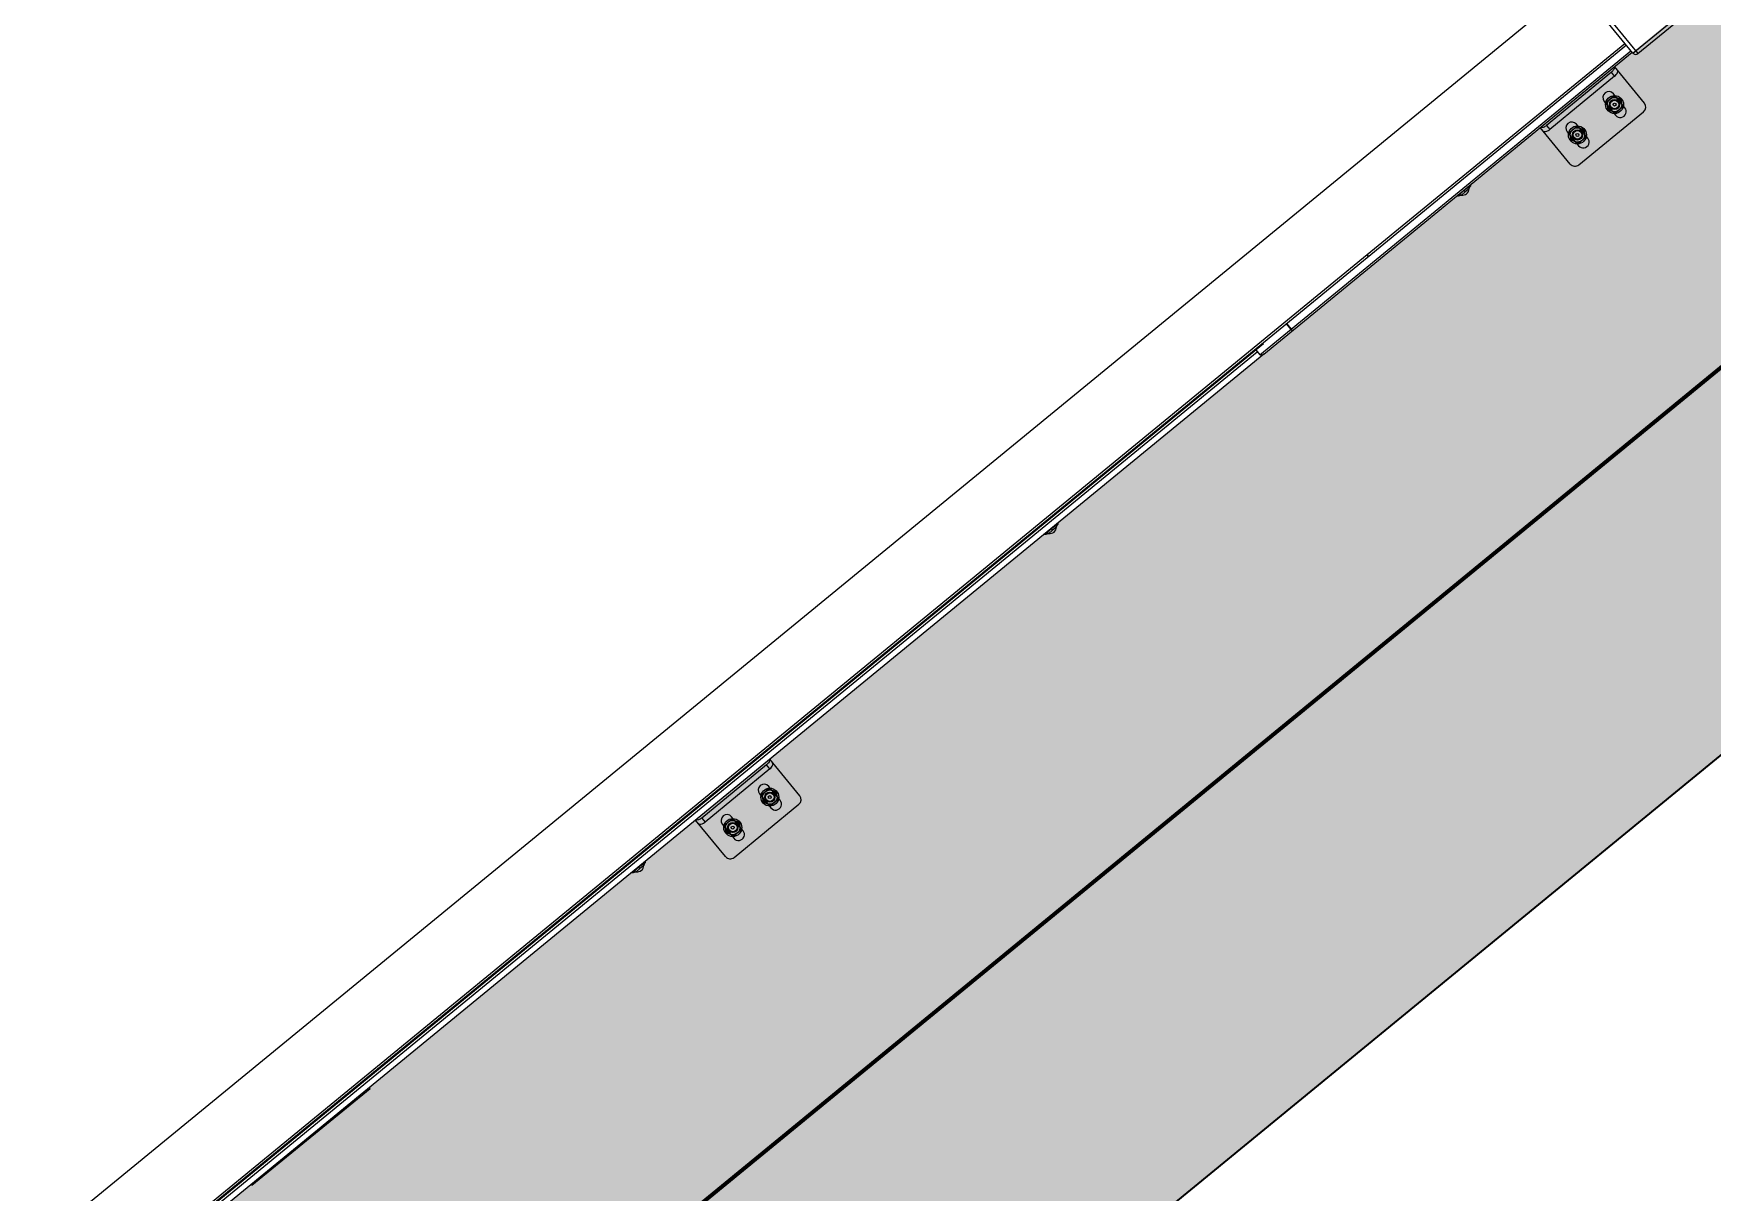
# Model space of a CAD drawing. Header units: metres. Extents: x 214070 to 217049, y 6350584 to 6351315.
# Drawn here: x 214379.575 to 214382.375, y 6351023.617 to 6351025.55 of the extents above; entities that cross this region are included whole.
import ezdxf

# ---------------------------------------------------------------- set-up
doc = ezdxf.new("R2010")
doc.units = ezdxf.units.M
doc.layers.add('GG31-E-PLN-001_DC Cable Route Layout Plan_RevA$0$_0', color=7, linetype='Continuous')
doc.layers.add('GG31-E-PLN-001_DC Cable Route Layout Plan_RevA$0$Equipment', color=7, linetype='Continuous')
for name, color, linetype, lineweight in [('GG31-E-PLN-001_DC Cable Route Layout Plan_RevA$0$Concrete fill', 8, 'Continuous', 35), ('GG31-E-PLN-001_DC Cable Route Layout Plan_RevA$0$Footing', 7, 'Continuous', 70), ('GG31-E-PLN-001_DC Cable Route Layout Plan_RevA$0$Land', 8, 'Continuous', 35)]:
    doc.layers.add(name, color=color, linetype=linetype, lineweight=lineweight)

# ---------------------------------------------------------------- blocks, each defined once
blk = doc.blocks.new('GG31-E-PLN-001_DC Cable Route Layout Plan_RevA$0$ST5015x2')
at = {"layer": 'GG31-E-PLN-001_DC Cable Route Layout Plan_RevA$0$Concrete fill'}
h = blk.add_hatch(dxfattribs=at)
h.set_pattern_fill('AR-CONC', color=256, scale=0.05, angle=45)
h.set_pattern_definition([(95, (-31.70567, -93.05326), (0.275776, 0.2314035), [0.0375, -0.4125]), (40, (-31.70567, -93.05326), (-0.3149961, 0.2168841), [0.03, -0.33]), (145.45144, (-31.6827, -93.03398), (-0.0392201, 0.4482876), [0.0318701, -0.350571]), (91.1842, (-31.7764, -92.98255), (0.4358467, 0.3188069), [0.05625, -0.61875]), (141.63564, (-31.74006, -92.956), (-0.01395, 0.6748558), [0.0478052, -0.525857]), (36.18416, (-31.7764, -92.98255), (-0.01395, 0.6748558), [0.045, -0.495]), (66, (-31.72335, -92.96487), (0.3533858, 0.0686912), [0.0375, -0.4125]), (11, (-31.72335, -92.96487), (-0.1703543, 0.3424042), [0.03, -0.33]), (116.45144, (-31.6939, -92.95915), (0.1830315, 0.4110955), [0.0318701, -0.350571]), (82.5, (-31.70567, -93.05326), (-0.1133966, 0.12199491), [0, -0.326, 0, -0.335, 0, -0.33125]), (52.5, (-31.70567, -93.05326), (-0.04643647, 0.23245472), [0, -0.191, 0, -0.3185, 0, -0.12625]), (12.5, (-31.78452, -93.1321), (0.19670908, 0.18076038), [0, -0.125, 0, -0.39, 0, -0.5175]), (2.5, (-31.81987, -93.16746), (0.170795, 0.2415799), [0, -0.1625, 0, -0.259, 0, -0.3675])])
h.paths.add_polyline_path([(1, 6.046), (7.058, 6.046), (7.058, 3.608), (1, 3.608), (1, 3.838), (0.5, 3.838), (0.5, 0.5), (7.558, 0.5), (7.558, 1.695), (7.058, 1.695), (7.058, 1), (1, 1), (1, 3.438), (7.058, 3.438), (7.058, 3.208), (7.558, 3.208), (7.558, 6.546), (0.5, 6.546), (0.5, 5.351), (1, 5.351)])
at = {"layer": 'GG31-E-PLN-001_DC Cable Route Layout Plan_RevA$0$Land'}
h = blk.add_hatch(dxfattribs=at)
h.set_pattern_fill('GRAVEL', color=256, scale=0.3, angle=45)
h.set_pattern_definition([(273.012788, (-54.915706, -62.621548), (0.2121320344, -3.606244584), [0.0403608, -3.9957264]), (229.96974, (-54.913584, -62.661853), (2.333452378, 2.7577164466), [0.0692604, -6.8567774]), (177.510447, (-54.958132, -62.714886), (4.4547727215, -0.2121320344), [0.0488364, -4.8348098]), (312.273689, (-54.98783, -62.85065), (-4.0305086528, 4.4547727215), [0.0630714, -6.2440674]), (337.833654, (-54.945404, -62.897319), (-3.606244584, 1.4849242405), [0.0618465, -6.1228119]), (42.273689, (-54.888129, -62.920654), (-4.4547727215, -4.0305086528), [0.0630714, -6.2440674]), (82.69424, (-54.841459, -62.878227), (-0.6363961031, -4.8790367902), [0.0834087, -8.2574546]), (117.255328, (-54.830853, -62.795496), (-3.1819805153, 6.1518289963), [0.0787464, -7.79589645]), (166.429566, (-54.866915, -62.725492), (-4.4547727215, 1.0606601718), [0.063285, -6.2652219]), (220.236358, (-54.928434, -62.710643), (2.545584412, 2.1213203436), [0.0722496, -3.5402288]), (267.397438, (-54.983588, -62.757312), (-0.2121320344, -4.8790367902), [0.0934344, -9.2500125]), (183.814075, (-54.775699, -62.64276), (-2.757716447, -0.212132034), [0.0318903, -3.1571534]), (216.469234, (-54.807518, -62.644882), (3.1819805153, 2.333452378), [0.0606711, -6.0064534]), (270, (-54.8563, -62.68094), (0.21213203, -0.21213203), [0.0424263, -0.3818378]), (248.19859, (-54.896614, -62.670338), (0.636396103, 1.48492424), [0.0228474, -2.2618845]), (336.80141, (-54.9051, -62.69155), (-0.848528137, 0.42426407), [0.0323109, -1.5832385]), (75.963757, (-54.8754, -62.70428), (0.212132034, 1.060660172), [0.0524787, -1.6968069]), (206.56505, (-54.86267, -62.65337), (0.6363961, 0.21213203), [0.0379473, -0.910736]), (61.38954, (-55.028136, -62.814588), (1.4849242405, 2.7577164466), [0.05316, -5.2628535]), (115.346176, (-55.00268, -62.767919), (1.4849242405, -3.1819805153), [0.0445983, -4.4152223]), (338.19859, (-54.9051, -62.61094), (-1.48492424, 0.636396103), [0.0456945, -2.2390374]), (28.61046, (-54.862673, -62.627912), (-2.7577164466, -1.4849242405), [0.05316, -5.2628535]), (24.443955, (-54.896614, -62.94611), (-1.48492424, -0.636396103), [0.051264, -2.5119371]), (339.77514, (-54.849945, -62.924896), (-3.3941125497, 1.272792206), [0.0429534, -4.2523929]), (111.80141, (-54.690846, -62.82095), (-0.636396103, 1.48492424), [0.0456945, -2.2390374]), (62.354025, (-54.707816, -62.778525), (-1.9091883092, -3.606244584), [0.0502893, -4.9786271]), (114.443955, (-54.79479, -62.924896), (0.636396103, -1.48492424), [0.025632, -2.5375691]), (146.30993, (-54.703574, -62.83368), (-1.06066017, 0.636396103), [0.015297, -1.5144089]), (210.96376, (-54.7163, -62.825194), (0.84852814, 0.42426407), [0.0618465, -1.1750852]), (231.009006, (-54.769335, -62.857014), (1.9091883092, 2.333452378), [0.057315, -5.67417695]), (348.69007, (-54.85631, -62.72337), (-0.6363961, 0.212132034), [0.0432666, -1.0383988]), (38.157227, (-54.813882, -62.731856), (4.0305086528, 3.1819805153), [0.0755382, -7.4782688]), (105.945396, (-54.754485, -62.685187), (0.636396103, -2.333452378), [0.0308868, -3.0578022]), (135, (-54.76297, -62.6555), (-0.4242641, 3e-17), [0.018, -0.282]), (165.256437, (-54.779941, -62.854893), (2.333452378, -0.636396103), [0.0416772, -4.126056]), (93.012788, (-54.820246, -62.844286), (-0.2121320344, 3.606244584), [0.0807216, -3.9553656]), (45, (-54.8245, -62.76368), (0, 0.4242641), [0.078, -0.222]), (10.304846, (-54.769335, -62.708522), (3.606244584, 0.636396103), [0.0474342, -4.6959823]), (299.054604, (-54.722666, -62.700036), (0.636396103, -1.060660172), [0.0436806, -2.1403524]), (252.645975, (-54.701452, -62.73822), (-1.9091883092, -6.1518289963), [0.0711195, -7.04084225]), (220.426079, (-54.722666, -62.806102), (-2.969848481, -2.5455844123), [0.0752397, -7.448722])])
h.paths.add_polyline_path([(8.058, 7.046), (0, 7.046), (0, 0), (8.058, 0)])
h.paths.add_polyline_path([(7.054, 3.2078), (7.054, 1.6951), (7.558, 1.6951), (7.558, 0.5), (0.5, 0.5), (0.5, 3.838), (1.004, 3.838), (1.004, 5.351), (0.5, 5.351), (0.5, 6.546), (7.558, 6.546), (7.558, 3.2078)], flags=16)
at = {"layer": 'GG31-E-PLN-001_DC Cable Route Layout Plan_RevA$0$Equipment'}
for p, q in [((1.178, 1.1485), (6.88, 1.1485)), ((6.88, 0.9985), (6.88, 1.1485)), ((6.886, 1.1545), (6.886, 0.9925)), ((1.7715, 1.0195), (6.3245, 1.0195)), ((6.3211, 1.0155), (1.7749, 1.0155)), ((1.9992, 1.0145), (6.0967, 1.0145)), ((2.0163, 1.0105), (6.0797, 1.0105)), ((6.0797, 1.0145), (6.0797, 1.0035)), ((6.0967, 1.0145), (6.0967, 1.0155)), ((6.1466, 1.0155), (6.1466, 1.0035)), ((6.1474, 1.0155), (6.1474, 1.0035)), ((6.3221, 1.0157), (6.3211, 1.0155)), ((6.88, 1.0155), (6.3211, 1.0155)), ((6.3229, 1.0162), (6.3221, 1.0157)), ((6.3236, 1.0168), (6.3229, 1.0162)), ((6.3241, 1.0177), (6.3236, 1.0168)), ((6.3244, 1.0186), (6.3241, 1.0177)), ((6.3245, 1.0195), (6.3244, 1.0186)), ((6.3245, 1.0195), (6.88, 1.0195)), ((6.0859, 1.0005), (2.0101, 1.0005)), ((3.9015, 1), (3.9015, 0.9985)), ((3.9015, 0.9985), (4.1565, 0.9985)), ((3.9045, 1.0005), (3.9045, 0.9985)), ((4.1565, 0.9985), (4.1565, 1.0005)), ((4.7224, 1.0005), (4.724, 0.9987)), ((4.7241, 0.9988), (4.7226, 1.0005)), ((4.7243, 0.9985), (4.7241, 0.9988)), ((4.7248, 0.9985), (4.7243, 0.9985)), ((4.7248, 0.9985), (4.7243, 0.9985)), ((4.7243, 0.9985), (4.7243, 0.9985)), ((4.7251, 0.9987), (4.7252, 0.9987)), ((4.7252, 0.9987), (4.7253, 0.9988)), ((4.7253, 0.9988), (4.7255, 0.9989)), ((4.7255, 0.9989), (4.7258, 0.9989)), ((4.7258, 0.9989), (4.7262, 0.999)), ((4.7257, 0.9989), (4.7257, 0.9983)), ((4.7259, 0.998), (4.7261, 0.9979)), ((4.7261, 0.9979), (4.7282, 0.997)), ((4.7262, 0.999), (4.7266, 0.9991)), ((4.7266, 0.9991), (4.7271, 0.9992)), ((4.7271, 0.9992), (4.7277, 0.9993)), ((4.7277, 0.9993), (4.7284, 0.9994)), ((4.7284, 0.9994), (4.7291, 0.9995)), ((4.7285, 0.9967), (4.7286, 0.9967)), ((4.7285, 0.9967), (4.7285, 0.9967)), ((4.7286, 0.9967), (4.7286, 0.9967)), ((4.737, 0.9967), (4.7286, 0.9967)), ((4.7291, 0.9995), (4.7299, 0.9996)), ((4.7299, 0.9996), (4.7308, 0.9997)), ((4.7308, 0.9997), (4.7317, 0.9998)), ((4.7317, 0.9998), (4.7327, 0.9999)), ((4.7327, 0.9999), (4.7338, 0.9999)), ((4.7338, 0.9999), (4.7349, 1)), ((4.7349, 1), (4.736, 1)), ((4.736, 1), (4.737, 1)), ((4.737, 1), (4.7379, 1)), ((4.737, 0.9967), (4.737, 1)), ((4.7454, 0.9967), (4.737, 0.9967)), ((4.7379, 1), (4.7391, 1)), ((4.7391, 1), (4.7402, 0.9999)), ((4.7402, 0.9999), (4.7413, 0.9999)), ((4.7413, 0.9999), (4.7423, 0.9998)), ((4.7423, 0.9998), (4.7432, 0.9997)), ((4.7432, 0.9997), (4.7441, 0.9996)), ((4.7441, 0.9996), (4.7449, 0.9995)), ((4.7449, 0.9995), (4.7456, 0.9994)), ((4.7455, 0.9967), (4.7454, 0.9967)), ((4.7456, 0.9994), (4.7463, 0.9993)), ((4.7456, 0.9969), (4.7479, 0.9979)), ((4.7463, 0.9993), (4.7468, 0.9992)), ((4.7468, 0.9992), (4.7474, 0.9991)), ((4.7474, 0.9991), (4.7478, 0.999)), ((4.7478, 0.999), (4.7482, 0.9989)), ((4.7479, 0.9979), (4.7481, 0.998)), ((4.7482, 0.9989), (4.7485, 0.9989)), ((4.7483, 0.9983), (4.7483, 0.9989)), ((4.7485, 0.9989), (4.7487, 0.9988)), ((4.7487, 0.9988), (4.7488, 0.9987)), ((4.7488, 0.9987), (4.7488, 0.9987)), ((4.7492, 0.9985), (4.7497, 0.9985)), ((4.7497, 0.9985), (4.7492, 0.9985)), ((4.7499, 0.9988), (4.7497, 0.9985)), ((4.7497, 0.9985), (4.7497, 0.9985)), ((4.7514, 1.0005), (4.7499, 0.9988)), ((4.75, 0.9987), (4.7516, 1.0005)), ((4.86, 0.9215), (4.86, 1.0005)), ((4.8604, 0.9915), (4.86, 0.9915)), ((5.01, 0.9965), (4.87, 0.9965)), ((4.87, 0.9965), (4.87, 0.9878)), ((5.01, 0.9878), (4.87, 0.9878)), ((5.01, 0.9878), (5.01, 0.9965)), ((5.02, 0.9915), (5.0196, 0.9915)), ((5.02, 0.9215), (5.02, 1.0005)), ((5.6124, 1.0005), (5.614, 0.9987)), ((5.6141, 0.9988), (5.6126, 1.0005)), ((5.6143, 0.9985), (5.6141, 0.9988)), ((5.6148, 0.9985), (5.6143, 0.9985)), ((5.6148, 0.9985), (5.6143, 0.9985)), ((5.6143, 0.9985), (5.6143, 0.9985)), ((5.6151, 0.9987), (5.6152, 0.9987)), ((5.6152, 0.9987), (5.6153, 0.9988)), ((5.6153, 0.9988), (5.6155, 0.9989)), ((5.6155, 0.9989), (5.6158, 0.9989)), ((5.6158, 0.9989), (5.6162, 0.999)), ((5.6157, 0.9989), (5.6157, 0.9983)), ((5.6159, 0.998), (5.6161, 0.9979)), ((5.6161, 0.9979), (5.6182, 0.997)), ((5.6162, 0.999), (5.6166, 0.9991)), ((5.6166, 0.9991), (5.6171, 0.9992)), ((5.6171, 0.9992), (5.6177, 0.9993)), ((5.6177, 0.9993), (5.6184, 0.9994)), ((5.6184, 0.9994), (5.6191, 0.9995)), ((5.6185, 0.9967), (5.6186, 0.9967)), ((5.6185, 0.9967), (5.6185, 0.9967)), ((5.6186, 0.9967), (5.6186, 0.9967)), ((5.627, 0.9967), (5.6186, 0.9967)), ((5.6191, 0.9995), (5.6199, 0.9996)), ((5.6199, 0.9996), (5.6208, 0.9997)), ((5.6208, 0.9997), (5.6217, 0.9998)), ((5.6217, 0.9998), (5.6227, 0.9999)), ((5.6227, 0.9999), (5.6238, 0.9999)), ((5.6238, 0.9999), (5.6249, 1)), ((5.6249, 1), (5.626, 1)), ((5.626, 1), (5.627, 1)), ((5.627, 1), (5.6279, 1)), ((5.627, 0.9967), (5.627, 1)), ((5.6354, 0.9967), (5.627, 0.9967)), ((5.6279, 1), (5.6291, 1)), ((5.6291, 1), (5.6302, 0.9999)), ((5.6302, 0.9999), (5.6313, 0.9999)), ((5.6313, 0.9999), (5.6323, 0.9998)), ((5.6323, 0.9998), (5.6332, 0.9997)), ((5.6332, 0.9997), (5.6341, 0.9996)), ((5.6341, 0.9996), (5.6349, 0.9995)), ((5.6349, 0.9995), (5.6356, 0.9994)), ((5.6355, 0.9967), (5.6354, 0.9967)), ((5.6356, 0.9994), (5.6363, 0.9993)), ((5.6356, 0.9969), (5.6379, 0.9979)), ((5.6363, 0.9993), (5.6368, 0.9992)), ((5.6368, 0.9992), (5.6374, 0.9991)), ((5.6374, 0.9991), (5.6378, 0.999)), ((5.6378, 0.999), (5.6382, 0.9989)), ((5.6379, 0.9979), (5.6381, 0.998)), ((5.6382, 0.9989), (5.6385, 0.9989)), ((5.6383, 0.9983), (5.6383, 0.9989)), ((5.6385, 0.9989), (5.6387, 0.9988)), ((5.6387, 0.9988), (5.6388, 0.9987)), ((5.6388, 0.9987), (5.6388, 0.9987)), ((5.6392, 0.9985), (5.6397, 0.9985)), ((5.6397, 0.9985), (5.6392, 0.9985)), ((5.6414, 1.0005), (5.6397, 0.9985)), ((5.6397, 0.9985), (5.6397, 0.9985)), ((5.64, 0.9987), (5.6416, 1.0005)), ((6.0797, 1.0035), (6.88, 1.0035)), ((6.0859, 1.0005), (6.88, 1.0005)), ((6.5024, 1.0005), (6.504, 0.9987)), ((6.5041, 0.9988), (6.5026, 1.0005)), ((6.5043, 0.9985), (6.5041, 0.9988)), ((6.5048, 0.9985), (6.5043, 0.9985)), ((6.5048, 0.9985), (6.5043, 0.9985)), ((6.5043, 0.9985), (6.5043, 0.9985)), ((6.5051, 0.9987), (6.5052, 0.9987)), ((6.5052, 0.9987), (6.5053, 0.9988)), ((6.5053, 0.9988), (6.5055, 0.9989)), ((6.5055, 0.9989), (6.5058, 0.9989)), ((6.5058, 0.9989), (6.5062, 0.999)), ((6.5057, 0.9989), (6.5057, 0.9983)), ((6.5059, 0.998), (6.5061, 0.9979)), ((6.5061, 0.9979), (6.5082, 0.997)), ((6.5062, 0.999), (6.5066, 0.9991)), ((6.5066, 0.9991), (6.5071, 0.9992)), ((6.5071, 0.9992), (6.5077, 0.9993)), ((6.5077, 0.9993), (6.5084, 0.9994)), ((6.5084, 0.9994), (6.5091, 0.9995)), ((6.5085, 0.9967), (6.5086, 0.9967)), ((6.5085, 0.9967), (6.5085, 0.9967)), ((6.5086, 0.9967), (6.5086, 0.9967)), ((6.517, 0.9967), (6.5086, 0.9967)), ((6.5091, 0.9995), (6.5099, 0.9996)), ((6.5099, 0.9996), (6.5108, 0.9997)), ((6.5108, 0.9997), (6.5117, 0.9998)), ((6.5117, 0.9998), (6.5127, 0.9999)), ((6.5127, 0.9999), (6.5138, 0.9999)), ((6.5138, 0.9999), (6.5149, 1)), ((6.5149, 1), (6.516, 1)), ((6.516, 1), (6.517, 1)), ((6.517, 1), (6.5179, 1)), ((6.517, 0.9967), (6.517, 1)), ((6.5254, 0.9967), (6.517, 0.9967)), ((6.5179, 1), (6.5191, 1)), ((6.5191, 1), (6.5202, 0.9999)), ((6.5202, 0.9999), (6.5213, 0.9999)), ((6.5213, 0.9999), (6.5223, 0.9998)), ((6.5223, 0.9998), (6.5232, 0.9997)), ((6.5232, 0.9997), (6.5241, 0.9996)), ((6.5241, 0.9996), (6.5249, 0.9995)), ((6.5249, 0.9995), (6.5256, 0.9994)), ((6.5255, 0.9967), (6.5254, 0.9967)), ((6.5256, 0.9994), (6.5263, 0.9993)), ((6.5256, 0.9969), (6.5279, 0.9979)), ((6.5263, 0.9993), (6.5268, 0.9992)), ((6.5268, 0.9992), (6.5274, 0.9991)), ((6.5274, 0.9991), (6.5278, 0.999)), ((6.5278, 0.999), (6.5282, 0.9989)), ((6.5279, 0.9979), (6.5281, 0.998)), ((6.5282, 0.9989), (6.5285, 0.9989)), ((6.5283, 0.9983), (6.5283, 0.9989)), ((6.5285, 0.9989), (6.5287, 0.9988)), ((6.5287, 0.9988), (6.5288, 0.9987)), ((6.5288, 0.9987), (6.5288, 0.9987)), ((6.5292, 0.9985), (6.5297, 0.9985)), ((6.5297, 0.9985), (6.5292, 0.9985)), ((6.5299, 0.9988), (6.5297, 0.9985)), ((6.5297, 0.9985), (6.5297, 0.9985)), ((6.5314, 1.0005), (6.5299, 0.9988)), ((6.53, 0.9987), (6.5316, 1.0005)), ((6.682, 0.9215), (6.682, 1.0005)), ((6.6824, 0.9915), (6.682, 0.9915)), ((6.832, 0.9965), (6.692, 0.9965)), ((6.692, 0.9965), (6.692, 0.9878)), ((6.832, 0.9878), (6.692, 0.9878)), ((6.832, 0.9878), (6.832, 0.9965)), ((6.842, 0.9915), (6.8416, 0.9915)), ((6.842, 0.9215), (6.842, 1.0005)), ((6.88, 0.9985), (7.0135, 0.9985)), ((6.886, 0.9925), (7.018, 0.9925)), ((4.8861, 0.9515), (4.8931, 0.9635)), ((4.89, 0.9665), (4.89, 0.9365)), ((4.8931, 0.9635), (4.9069, 0.9635)), ((4.9069, 0.9635), (4.9139, 0.9515)), ((4.91, 0.9365), (4.91, 0.9665)), ((4.9661, 0.9515), (4.9731, 0.9635)), ((4.97, 0.9665), (4.97, 0.9365)), ((4.9731, 0.9635), (4.9869, 0.9635)), ((4.9869, 0.9635), (4.9939, 0.9515)), ((4.99, 0.9365), (4.99, 0.9665)), ((6.7081, 0.9515), (6.7151, 0.9635)), ((6.712, 0.9665), (6.712, 0.9365)), ((6.7151, 0.9635), (6.7289, 0.9635)), ((6.7289, 0.9635), (6.7359, 0.9515)), ((6.732, 0.9365), (6.732, 0.9665)), ((6.7881, 0.9515), (6.7951, 0.9635)), ((6.792, 0.9665), (6.792, 0.9365)), ((6.7951, 0.9635), (6.8089, 0.9635)), ((6.8089, 0.9635), (6.8159, 0.9515)), ((6.812, 0.9365), (6.812, 0.9665)), ((4.8931, 0.9395), (4.8861, 0.9515)), ((4.9069, 0.9395), (4.8931, 0.9395)), ((4.9139, 0.9515), (4.9069, 0.9395)), ((4.9731, 0.9395), (4.9661, 0.9515)), ((4.9869, 0.9395), (4.9731, 0.9395)), ((4.9939, 0.9515), (4.9869, 0.9395)), ((6.7151, 0.9395), (6.7081, 0.9515)), ((6.7289, 0.9395), (6.7151, 0.9395)), ((6.7359, 0.9515), (6.7289, 0.9395)), ((6.7951, 0.9395), (6.7881, 0.9515)), ((6.8089, 0.9395), (6.7951, 0.9395)), ((6.8159, 0.9515), (6.8089, 0.9395)), ((4.87, 0.9115), (5.01, 0.9115)), ((6.692, 0.9115), (6.832, 0.9115))]:
    blk.add_line(p, q, dxfattribs=at)
for centre, radius in [((4.9, 0.9515), 0.015), ((4.9, 0.9515), 0.012), ((4.9, 0.9515), 0.0085), ((4.9, 0.9515), 0.008), ((4.9, 0.9515), 0.0072), ((4.9, 0.9515), 0.0025), ((4.98, 0.9515), 0.015), ((4.98, 0.9515), 0.012), ((4.98, 0.9515), 0.0085), ((4.98, 0.9515), 0.008), ((4.98, 0.9515), 0.0072), ((4.98, 0.9515), 0.0025), ((6.722, 0.9515), 0.015), ((6.722, 0.9515), 0.012), ((6.722, 0.9515), 0.0085), ((6.722, 0.9515), 0.008), ((6.722, 0.9515), 0.0072), ((6.722, 0.9515), 0.0025), ((6.802, 0.9515), 0.015), ((6.802, 0.9515), 0.012), ((6.802, 0.9515), 0.0085), ((6.802, 0.9515), 0.008), ((6.802, 0.9515), 0.0072), ((6.802, 0.9515), 0.0025)]:
    blk.add_circle(centre, radius, dxfattribs=at)
for centre, radius, start, end in [((6.3181, 1.0159), 0.00573, 20.7214, 24.1215), ((6.3188, 1.0162), 0.0049, 19.852, 20.6511), ((6.3192, 1.0163), 0.00455, 18.4966, 19.8585), ((6.3205, 1.0167), 0.00315, 12.084, 14.0494), ((6.3208, 1.0168), 0.00289, 10.8123, 12.0732), ((6.322, 1.0169), 0.00162, 354.3907, 359.1601), ((3.9045, 1.0015), 0.003, 199.5508, 270), ((4.7243, 0.999), 0.000497, 220.3914, 270.2784), ((4.7243, 0.999), 0.0005, 220.3645, 270), ((4.7248, 0.999), 0.0005, 270, 324.652), ((4.7265, 0.9952), 0.00384, 108.507, 110.499), ((4.7261, 0.9961), 0.00286, 110.543, 111.764), ((4.7247, 0.999), 0.000504, 319.8621, 324.4147), ((4.7248, 0.999), 0.00049, 315.9107, 319.8624), ((4.8516, 1.0024), 0.1258, 181.5707, 181.853), ((4.7263, 0.9983), 0.0005, 180, 248.1986), ((4.8415, 1.0021), 0.1157, 181.8556, 181.9965), ((4.737, 1.0041), 0.0112, 206.0068, 210.0037), ((4.737, 1.0041), 0.0113, 206.0251, 219.6184), ((4.737, 1.0041), 0.0113, 210.0123, 218.2111), ((4.737, 1.0041), 0.0112, 219.5255, 221.3283), ((4.737, 1.0041), 0.0112, 219.6182, 221.3403), ((4.7288, 0.9967), 0.0003, 180, 270), ((4.737, 1.0041), 0.0112, 221.3405, 221.7513), ((4.737, 1.0041), 0.0112, 221.7512, 223.3452), ((4.737, 1.0041), 0.0112, 223.3442, 316.3767), ((4.7369, 0.9331), 0.0669, 92.5859, 93.0781), ((4.7369, 0.9326), 0.0674, 92.322, 92.5863), ((4.737, 0.9316), 0.0684, 91.1051, 92.3181), ((4.737, 0.9301), 0.07, 90.6198, 91.1088), ((4.737, 0.9303), 0.0697, 90.0025, 90.6205), ((4.737, 0.9303), 0.0697, 89.3867, 89.9977), ((4.737, 0.9301), 0.0699, 88.9098, 89.3874), ((4.737, 0.9316), 0.0685, 87.682, 88.9137), ((4.7371, 0.9326), 0.0674, 87.4204, 87.678), ((4.7371, 0.9331), 0.0669, 86.9506, 87.4207), ((4.737, 1.0041), 0.0113, 316.3813, 316.7475), ((4.7452, 0.9967), 0.0003, 270, 0), ((4.737, 1.0041), 0.0113, 316.7475, 317.5228), ((4.737, 1.0041), 0.0113, 317.5228, 320.2825), ((4.737, 1.0041), 0.0113, 320.3066, 333.9839), ((4.7478, 0.9983), 0.0005, 291.8014, 0), ((4.6226, 1.0024), 0.1256, 358.1478, 358.4305), ((4.6332, 1.002), 0.115, 358.0033, 358.1451), ((4.7475, 0.9952), 0.00384, 69.5159, 71.4958), ((4.7492, 0.999), 0.000501, 203.2994, 269.9914), ((4.7492, 0.999), 0.0005, 202.5, 270), ((4.7478, 0.9959), 0.00307, 69.0547, 69.4544), ((4.7497, 0.999), 0.0005, 270, 319.6355), ((4.7497, 0.999), 0.000497, 269.7216, 319.6086), ((5.6143, 0.999), 0.000497, 220.3914, 270.2784), ((5.6143, 0.999), 0.0005, 220.3645, 270), ((5.6148, 0.999), 0.0005, 270, 324.652), ((5.6165, 0.9952), 0.00384, 108.507, 110.499), ((5.6161, 0.9961), 0.00286, 110.543, 111.764), ((5.6147, 0.999), 0.000504, 319.8621, 324.4147), ((5.6148, 0.999), 0.00049, 315.9107, 319.8624), ((5.7416, 1.0024), 0.1258, 181.5707, 181.853), ((5.6163, 0.9983), 0.0005, 180, 248.1986), ((5.7315, 1.0021), 0.1157, 181.8556, 181.9965), ((5.627, 1.0041), 0.0113, 206.0251, 219.6184), ((5.627, 1.0041), 0.0112, 206.0068, 210.0037), ((5.627, 1.0041), 0.0113, 210.0123, 218.2111), ((5.627, 1.0041), 0.0112, 219.6182, 221.3403), ((5.627, 1.0041), 0.0112, 219.5255, 221.3283), ((5.6188, 0.9967), 0.0003, 180, 270), ((5.627, 1.0041), 0.0112, 221.3405, 221.7513), ((5.627, 1.0041), 0.0112, 221.7512, 223.3452), ((5.627, 1.0041), 0.0112, 223.3442, 316.3767), ((5.6269, 0.9331), 0.0669, 92.5859, 93.0781), ((5.6269, 0.9326), 0.0674, 92.322, 92.5863), ((5.627, 0.9316), 0.0684, 91.1051, 92.3181), ((5.627, 0.9301), 0.07, 90.6198, 91.1088), ((5.627, 0.9303), 0.0697, 90.0025, 90.6205), ((5.627, 0.9303), 0.0697, 89.3867, 89.9977), ((5.627, 0.9301), 0.0699, 88.9098, 89.3874), ((5.627, 0.9316), 0.0685, 87.682, 88.9137), ((5.6271, 0.9326), 0.0674, 87.4204, 87.678), ((5.6271, 0.9331), 0.0669, 86.9506, 87.4207), ((5.627, 1.0041), 0.0113, 316.3813, 316.7475), ((5.6352, 0.9967), 0.0003, 270, 0), ((5.627, 1.0041), 0.0113, 316.7475, 317.5228), ((5.627, 1.0041), 0.0113, 317.5228, 320.2825), ((5.627, 1.0041), 0.0113, 320.3066, 333.9839), ((5.6378, 0.9983), 0.0005, 291.8014, 0), ((5.5126, 1.0024), 0.1256, 358.1478, 358.4305), ((5.5232, 1.002), 0.115, 358.0033, 358.1451), ((5.6375, 0.9952), 0.00384, 69.5159, 71.4958), ((5.6392, 0.999), 0.000501, 203.2994, 269.9914), ((5.6392, 0.999), 0.0005, 202.5, 270), ((5.6378, 0.9959), 0.00307, 69.0547, 69.4544), ((5.6397, 0.999), 0.0005, 270, 319.6355), ((5.6397, 0.999), 0.000497, 269.7216, 319.6086), ((6.083, 1.0037), 0.00227, 193.1947, 199.1426), ((6.2325, 1.0109), 0.0854, 184.9821, 185.7331), ((6.1987, 1.0076), 0.0515, 185.7715, 186.1709), ((6.1795, 1.0055), 0.0321, 186.1313, 187.1363), ((6.5043, 0.999), 0.000497, 220.3914, 270.2784), ((6.5043, 0.999), 0.0005, 220.3645, 270), ((6.5048, 0.999), 0.0005, 270, 324.652), ((6.5065, 0.9952), 0.00384, 108.507, 110.499), ((6.5061, 0.9961), 0.00286, 110.543, 111.764), ((6.5047, 0.999), 0.000504, 319.8621, 324.4147), ((6.5048, 0.999), 0.00049, 315.9107, 319.8624), ((6.6316, 1.0024), 0.1258, 181.5707, 181.853), ((6.5063, 0.9983), 0.0005, 180, 248.1986), ((6.6215, 1.0021), 0.1157, 181.8556, 181.9965), ((6.517, 1.0041), 0.0113, 206.0251, 219.6184), ((6.517, 1.0041), 0.0112, 206.0068, 210.0037), ((6.517, 1.0041), 0.0113, 210.0123, 218.2111), ((6.517, 1.0041), 0.0112, 219.6182, 221.3403), ((6.517, 1.0041), 0.0112, 219.5255, 221.3283), ((6.5088, 0.9967), 0.0003, 180, 270), ((6.517, 1.0041), 0.0112, 221.3405, 221.7513), ((6.517, 1.0041), 0.0112, 221.7512, 223.3452), ((6.517, 1.0041), 0.0112, 223.3442, 316.3767), ((6.5169, 0.9331), 0.0669, 92.5859, 93.0781), ((6.5169, 0.9326), 0.0674, 92.322, 92.5863), ((6.517, 0.9316), 0.0684, 91.1051, 92.3181), ((6.517, 0.9301), 0.07, 90.6198, 91.1088), ((6.517, 0.9303), 0.0697, 90.0025, 90.6205), ((6.517, 0.9303), 0.0697, 89.3867, 89.9977), ((6.517, 0.9301), 0.0699, 88.9098, 89.3874), ((6.517, 0.9316), 0.0685, 87.682, 88.9137), ((6.5171, 0.9326), 0.0674, 87.4204, 87.678), ((6.5171, 0.9331), 0.0669, 86.9506, 87.4207), ((6.517, 1.0041), 0.0113, 316.3813, 316.7475), ((6.5252, 0.9967), 0.0003, 270, 0), ((6.517, 1.0041), 0.0113, 316.7475, 317.5228), ((6.517, 1.0041), 0.0113, 317.5228, 320.2825), ((6.517, 1.0041), 0.0113, 320.3066, 333.9839), ((6.5278, 0.9983), 0.0005, 291.8014, 0), ((6.4026, 1.0024), 0.1256, 358.1478, 358.4305), ((6.4132, 1.002), 0.115, 358.0033, 358.1451), ((6.5275, 0.9952), 0.00384, 69.5159, 71.4958), ((6.5292, 0.999), 0.000501, 203.2994, 269.9914), ((6.5292, 0.999), 0.0005, 202.5, 270), ((6.5278, 0.9959), 0.00307, 69.0547, 69.4544), ((6.5297, 0.999), 0.0005, 270, 319.6355), ((6.5297, 0.999), 0.000497, 269.7216, 319.6086), ((6.886, 0.9985), 0.006, 180, 270), ((6.886, 0.9985), 0.006, 180, 270), ((4.9, 0.9665), 0.01, 0, 180), ((4.98, 0.9665), 0.01, 0, 180), ((6.722, 0.9665), 0.01, 0, 180), ((6.802, 0.9665), 0.01, 0, 180), ((4.9, 0.9365), 0.01, 180, 0), ((4.98, 0.9365), 0.01, 180, 0), ((6.722, 0.9365), 0.01, 180, 0), ((6.802, 0.9365), 0.01, 180, 0), ((4.87, 0.9215), 0.01, 180, 270), ((5.01, 0.9215), 0.01, 270, 0), ((6.692, 0.9215), 0.01, 180, 270), ((6.832, 0.9215), 0.01, 270, 0)]:
    blk.add_arc(centre, radius, start, end, dxfattribs=at)
for points, knots in [([(6.3211, 1.0155), (6.3212, 1.0155), (6.3215, 1.0155), (6.3218, 1.0155), (6.322, 1.0155)], [0, 0, 0, 0, 0.471999, 1, 1, 1, 1]), ([(6.322, 1.0155), (6.322, 1.0155), (6.3221, 1.0155), (6.3222, 1.0156), (6.3223, 1.0156)], [0, 0, 0, 0, 0.499547, 1, 1, 1, 1]), ([(6.3223, 1.0156), (6.3224, 1.0156), (6.3226, 1.0156), (6.3228, 1.0157), (6.3229, 1.0157)], [0, 0, 0, 0, 0.50675, 1, 1, 1, 1]), ([(6.3229, 1.0157), (6.3229, 1.0158), (6.323, 1.0158), (6.3231, 1.0158), (6.3231, 1.0159)], [0, 0, 0, 0, 0.504667, 1, 1, 1, 1]), ([(6.3231, 1.0159), (6.3233, 1.016), (6.3235, 1.0162), (6.3236, 1.0166), (6.3236, 1.0167)], [0, 0, 0, 0, 0.473554, 1, 1, 1, 1]), ([(6.3236, 1.0175), (6.3236, 1.0175), (6.3235, 1.0176), (6.3235, 1.0177), (6.3235, 1.0178)], [0, 0, 0, 0, 0.486034, 1, 1, 1, 1]), ([(6.3236, 1.0169), (6.3236, 1.0169), (6.3236, 1.0171), (6.3236, 1.0172), (6.3236, 1.0173)], [0, 0, 0, 0, 0.474279, 1, 1, 1, 1]), ([(4.7248, 0.9985), (4.7248, 0.9985), (4.7248, 0.9986), (4.7249, 0.9987), (4.725, 0.9987)], [0, 0, 0, 0, 0.349331, 1, 1, 1, 1]), ([(4.7248, 0.9985), (4.7248, 0.9985), (4.725, 0.9985), (4.7251, 0.9986), (4.7252, 0.9987)], [0, 0, 0, 0, 0.481277, 1, 1, 1, 1]), ([(4.725, 0.9987), (4.725, 0.9987), (4.725, 0.9987), (4.7251, 0.9987), (4.7251, 0.9987)], [0, 0, 0, 0, 0.482558, 1, 1, 1, 1]), ([(4.7253, 0.9988), (4.7254, 0.9988), (4.7259, 0.999), (4.7265, 0.9991), (4.7269, 0.9992)], [0, 0, 0, 0, 0.190521, 1, 1, 1, 1]), ([(4.7259, 0.998), (4.7258, 0.9981), (4.7258, 0.9982), (4.7257, 0.9983), (4.7257, 0.9983)], [0, 0, 0, 0, 0.505745, 1, 1, 1, 1]), ([(4.7259, 0.998), (4.7259, 0.998), (4.726, 0.9979), (4.726, 0.9979), (4.7261, 0.9979)], [0, 0, 0, 0, 0.506203, 1, 1, 1, 1]), ([(4.7269, 0.9992), (4.7273, 0.9993), (4.7295, 0.9996), (4.7316, 0.9998), (4.7333, 0.9999)], [0, 0, 0, 0, 0.201354, 1, 1, 1, 1]), ([(4.7406, 0.9999), (4.7413, 0.9999), (4.7434, 0.9997), (4.7456, 0.9995), (4.7471, 0.9992)], [0, 0, 0, 0, 0.292545, 1, 1, 1, 1]), ([(4.7471, 0.9992), (4.7473, 0.9992), (4.7478, 0.9991), (4.7484, 0.9989), (4.7487, 0.9988)], [0, 0, 0, 0, 0.307903, 1, 1, 1, 1]), ([(4.7479, 0.9979), (4.748, 0.9979), (4.748, 0.9979), (4.7481, 0.998), (4.7481, 0.998)], [0, 0, 0, 0, 0.493797, 1, 1, 1, 1]), ([(4.7483, 0.9983), (4.7483, 0.9983), (4.7482, 0.9982), (4.7482, 0.9981), (4.7481, 0.998)], [0, 0, 0, 0, 0.494255, 1, 1, 1, 1]), ([(4.7489, 0.9987), (4.7489, 0.9987), (4.7489, 0.9987), (4.749, 0.9987), (4.749, 0.9987)], [0, 0, 0, 0, 0.522224, 1, 1, 1, 1]), ([(4.749, 0.9987), (4.7491, 0.9987), (4.7492, 0.9986), (4.7492, 0.9985), (4.7492, 0.9985)], [0, 0, 0, 0, 0.651783, 1, 1, 1, 1]), ([(4.86, 0.9928), (4.86, 0.9922), (4.861, 0.9901), (4.8648, 0.9883), (4.8681, 0.9878), (4.87, 0.9878)], [0, 0, 0, 0, 0.171738, 0.531395, 1, 1, 1, 1]), ([(4.87, 0.9965), (4.8679, 0.9965), (4.8643, 0.997), (4.8608, 0.9991), (4.8602, 1.0005)], [0, 0, 0, 0, 0.587601, 1, 1, 1, 1]), ([(5.0198, 1.0005), (5.0192, 0.9991), (5.0157, 0.997), (5.0121, 0.9965), (5.01, 0.9965)], [0, 0, 0, 0, 0.412399, 1, 1, 1, 1]), ([(5.01, 0.9878), (5.0113, 0.9878), (5.0148, 0.9881), (5.02, 0.9903), (5.02, 0.9928)], [0, 0, 0, 0, 0.332804, 1, 1, 1, 1]), ([(5.6148, 0.9985), (5.6148, 0.9985), (5.6148, 0.9986), (5.6149, 0.9987), (5.615, 0.9987)], [0, 0, 0, 0, 0.349331, 1, 1, 1, 1]), ([(5.6148, 0.9985), (5.6148, 0.9985), (5.615, 0.9985), (5.6151, 0.9986), (5.6152, 0.9987)], [0, 0, 0, 0, 0.481277, 1, 1, 1, 1]), ([(5.615, 0.9987), (5.615, 0.9987), (5.615, 0.9987), (5.6151, 0.9987), (5.6151, 0.9987)], [0, 0, 0, 0, 0.482558, 1, 1, 1, 1]), ([(5.6153, 0.9988), (5.6154, 0.9988), (5.6159, 0.999), (5.6165, 0.9991), (5.6169, 0.9992)], [0, 0, 0, 0, 0.190521, 1, 1, 1, 1]), ([(5.6159, 0.998), (5.6158, 0.9981), (5.6158, 0.9982), (5.6157, 0.9983), (5.6157, 0.9983)], [0, 0, 0, 0, 0.505745, 1, 1, 1, 1]), ([(5.6159, 0.998), (5.6159, 0.998), (5.616, 0.9979), (5.616, 0.9979), (5.6161, 0.9979)], [0, 0, 0, 0, 0.506203, 1, 1, 1, 1]), ([(5.6169, 0.9992), (5.6173, 0.9993), (5.6195, 0.9996), (5.6216, 0.9998), (5.6233, 0.9999)], [0, 0, 0, 0, 0.201354, 1, 1, 1, 1]), ([(5.6306, 0.9999), (5.6313, 0.9999), (5.6334, 0.9997), (5.6356, 0.9995), (5.6371, 0.9992)], [0, 0, 0, 0, 0.292545, 1, 1, 1, 1]), ([(5.6371, 0.9992), (5.6373, 0.9992), (5.6378, 0.9991), (5.6384, 0.9989), (5.6387, 0.9988)], [0, 0, 0, 0, 0.307903, 1, 1, 1, 1]), ([(5.6379, 0.9979), (5.638, 0.9979), (5.638, 0.9979), (5.6381, 0.998), (5.6381, 0.998)], [0, 0, 0, 0, 0.493797, 1, 1, 1, 1]), ([(5.6383, 0.9983), (5.6383, 0.9983), (5.6382, 0.9982), (5.6382, 0.9981), (5.6381, 0.998)], [0, 0, 0, 0, 0.494255, 1, 1, 1, 1]), ([(5.6389, 0.9987), (5.6389, 0.9987), (5.6389, 0.9987), (5.639, 0.9987), (5.639, 0.9987)], [0, 0, 0, 0, 0.522224, 1, 1, 1, 1]), ([(5.639, 0.9987), (5.6391, 0.9987), (5.6392, 0.9986), (5.6392, 0.9985), (5.6392, 0.9985)], [0, 0, 0, 0, 0.651783, 1, 1, 1, 1]), ([(6.0814, 1.002), (6.0813, 1.0021), (6.0811, 1.0024), (6.0809, 1.0028), (6.0808, 1.003)], [0, 0, 0, 0, 0.503696, 1, 1, 1, 1]), ([(6.1466, 1.0035), (6.1466, 1.0033), (6.1466, 1.0028), (6.1467, 1.0023), (6.1468, 1.002)], [0, 0, 0, 0, 0.504801, 1, 1, 1, 1]), ([(6.1468, 1.002), (6.1468, 1.0019), (6.1469, 1.0017), (6.1469, 1.0016), (6.147, 1.0015)], [0, 0, 0, 0, 0.512005, 1, 1, 1, 1]), ([(6.147, 1.0015), (6.1471, 1.0012), (6.1473, 1.0008), (6.1476, 1.0005), (6.1478, 1.0005)], [0, 0, 0, 0, 0.601774, 1, 1, 1, 1]), ([(6.1478, 1.0005), (6.1477, 1.0005), (6.1477, 1.001), (6.1476, 1.0012), (6.1476, 1.0015)], [0, 0, 0, 0, 0.288899, 1, 1, 1, 1]), ([(6.5048, 0.9985), (6.5048, 0.9985), (6.5048, 0.9986), (6.5049, 0.9987), (6.505, 0.9987)], [0, 0, 0, 0, 0.349331, 1, 1, 1, 1]), ([(6.5048, 0.9985), (6.5048, 0.9985), (6.505, 0.9985), (6.5051, 0.9986), (6.5052, 0.9987)], [0, 0, 0, 0, 0.481277, 1, 1, 1, 1]), ([(6.505, 0.9987), (6.505, 0.9987), (6.505, 0.9987), (6.5051, 0.9987), (6.5051, 0.9987)], [0, 0, 0, 0, 0.482558, 1, 1, 1, 1]), ([(6.5053, 0.9988), (6.5054, 0.9988), (6.5059, 0.999), (6.5065, 0.9991), (6.5069, 0.9992)], [0, 0, 0, 0, 0.190521, 1, 1, 1, 1]), ([(6.5059, 0.998), (6.5058, 0.9981), (6.5058, 0.9982), (6.5057, 0.9983), (6.5057, 0.9983)], [0, 0, 0, 0, 0.505745, 1, 1, 1, 1]), ([(6.5059, 0.998), (6.5059, 0.998), (6.506, 0.9979), (6.506, 0.9979), (6.5061, 0.9979)], [0, 0, 0, 0, 0.506203, 1, 1, 1, 1]), ([(6.5069, 0.9992), (6.5073, 0.9993), (6.5095, 0.9996), (6.5116, 0.9998), (6.5133, 0.9999)], [0, 0, 0, 0, 0.201354, 1, 1, 1, 1]), ([(6.5206, 0.9999), (6.5213, 0.9999), (6.5234, 0.9997), (6.5256, 0.9995), (6.5271, 0.9992)], [0, 0, 0, 0, 0.292545, 1, 1, 1, 1]), ([(6.5271, 0.9992), (6.5273, 0.9992), (6.5278, 0.9991), (6.5284, 0.9989), (6.5287, 0.9988)], [0, 0, 0, 0, 0.307903, 1, 1, 1, 1]), ([(6.5279, 0.9979), (6.528, 0.9979), (6.528, 0.9979), (6.5281, 0.998), (6.5281, 0.998)], [0, 0, 0, 0, 0.493797, 1, 1, 1, 1]), ([(6.5283, 0.9983), (6.5283, 0.9983), (6.5282, 0.9982), (6.5282, 0.9981), (6.5281, 0.998)], [0, 0, 0, 0, 0.494255, 1, 1, 1, 1]), ([(6.5289, 0.9987), (6.5289, 0.9987), (6.5289, 0.9987), (6.529, 0.9987), (6.529, 0.9987)], [0, 0, 0, 0, 0.522224, 1, 1, 1, 1]), ([(6.529, 0.9987), (6.5291, 0.9987), (6.5292, 0.9986), (6.5292, 0.9985), (6.5292, 0.9985)], [0, 0, 0, 0, 0.651783, 1, 1, 1, 1]), ([(6.682, 0.9928), (6.682, 0.9922), (6.683, 0.9901), (6.6868, 0.9883), (6.6901, 0.9878), (6.692, 0.9878)], [0, 0, 0, 0, 0.171738, 0.531395, 1, 1, 1, 1]), ([(6.692, 0.9965), (6.6899, 0.9965), (6.6863, 0.997), (6.6828, 0.9991), (6.6822, 1.0005)], [0, 0, 0, 0, 0.587601, 1, 1, 1, 1]), ([(6.8418, 1.0005), (6.8412, 0.9991), (6.8377, 0.997), (6.8341, 0.9965), (6.832, 0.9965)], [0, 0, 0, 0, 0.412399, 1, 1, 1, 1]), ([(6.832, 0.9878), (6.8333, 0.9878), (6.8368, 0.9881), (6.842, 0.9903), (6.842, 0.9928)], [0, 0, 0, 0, 0.332804, 1, 1, 1, 1])]:
    blk.add_open_spline(points, degree=3, knots=knots, dxfattribs=at)
for points in [[(4.7261, 0.9979), (4.7268, 0.9976), (4.7276, 0.9973), (4.7283, 0.997)], [(4.7457, 0.997), (4.7464, 0.9973), (4.7472, 0.9976), (4.7479, 0.9979)], [(5.6161, 0.9979), (5.6168, 0.9976), (5.6176, 0.9973), (5.6183, 0.997)], [(5.6357, 0.997), (5.6364, 0.9973), (5.6372, 0.9976), (5.6379, 0.9979)], [(6.0859, 1.0005), (6.0843, 1.0005), (6.0825, 1.0009), (6.0814, 1.002)], [(6.5061, 0.9979), (6.5068, 0.9976), (6.5076, 0.9973), (6.5083, 0.997)], [(6.5257, 0.997), (6.5264, 0.9973), (6.5272, 0.9976), (6.5279, 0.9979)]]:
    blk.add_open_spline(points, degree=3, dxfattribs=at)
at = {"layer": 'GG31-E-PLN-001_DC Cable Route Layout Plan_RevA$0$Footing'}
blk.add_lwpolyline([(0.5, 6.546), (7.558, 6.546), (7.558, 3.208), (6.558, 3.208), (6.558, 1.695), (7.558, 1.695), (7.558, 0.5), (0.5, 0.5), (0.5, 3.838), (1.5, 3.838), (1.5, 5.351), (0.5, 5.351), (0.5, 6.546)], dxfattribs=at)
at = {"layer": 'GG31-E-PLN-001_DC Cable Route Layout Plan_RevA$0$Land'}
blk.add_lwpolyline([(8.058, 0), (0, 0), (0, 7.046), (8.058, 7.046)], close=True, dxfattribs=at)
blk = doc.blocks.new('GG31-E-PLN-001_DC Cable Route Layout Plan_RevA')
at = {"layer": 'GG31-E-PLN-001_DC Cable Route Layout Plan_RevA$0$_0', "rotation": 39.35034312477688}
blk.add_blockref('GG31-E-PLN-001_DC Cable Route Layout Plan_RevA$0$ST5015x2', (229064.9257, 6321974.8732), dxfattribs=at)

msp = doc.modelspace()

# ---------------------------------------------------------------- block references
msp.add_blockref('GG31-E-PLN-001_DC Cable Route Layout Plan_RevA', (-14687.3707, 29045.5098))

doc.saveas('drawing.dxf')
